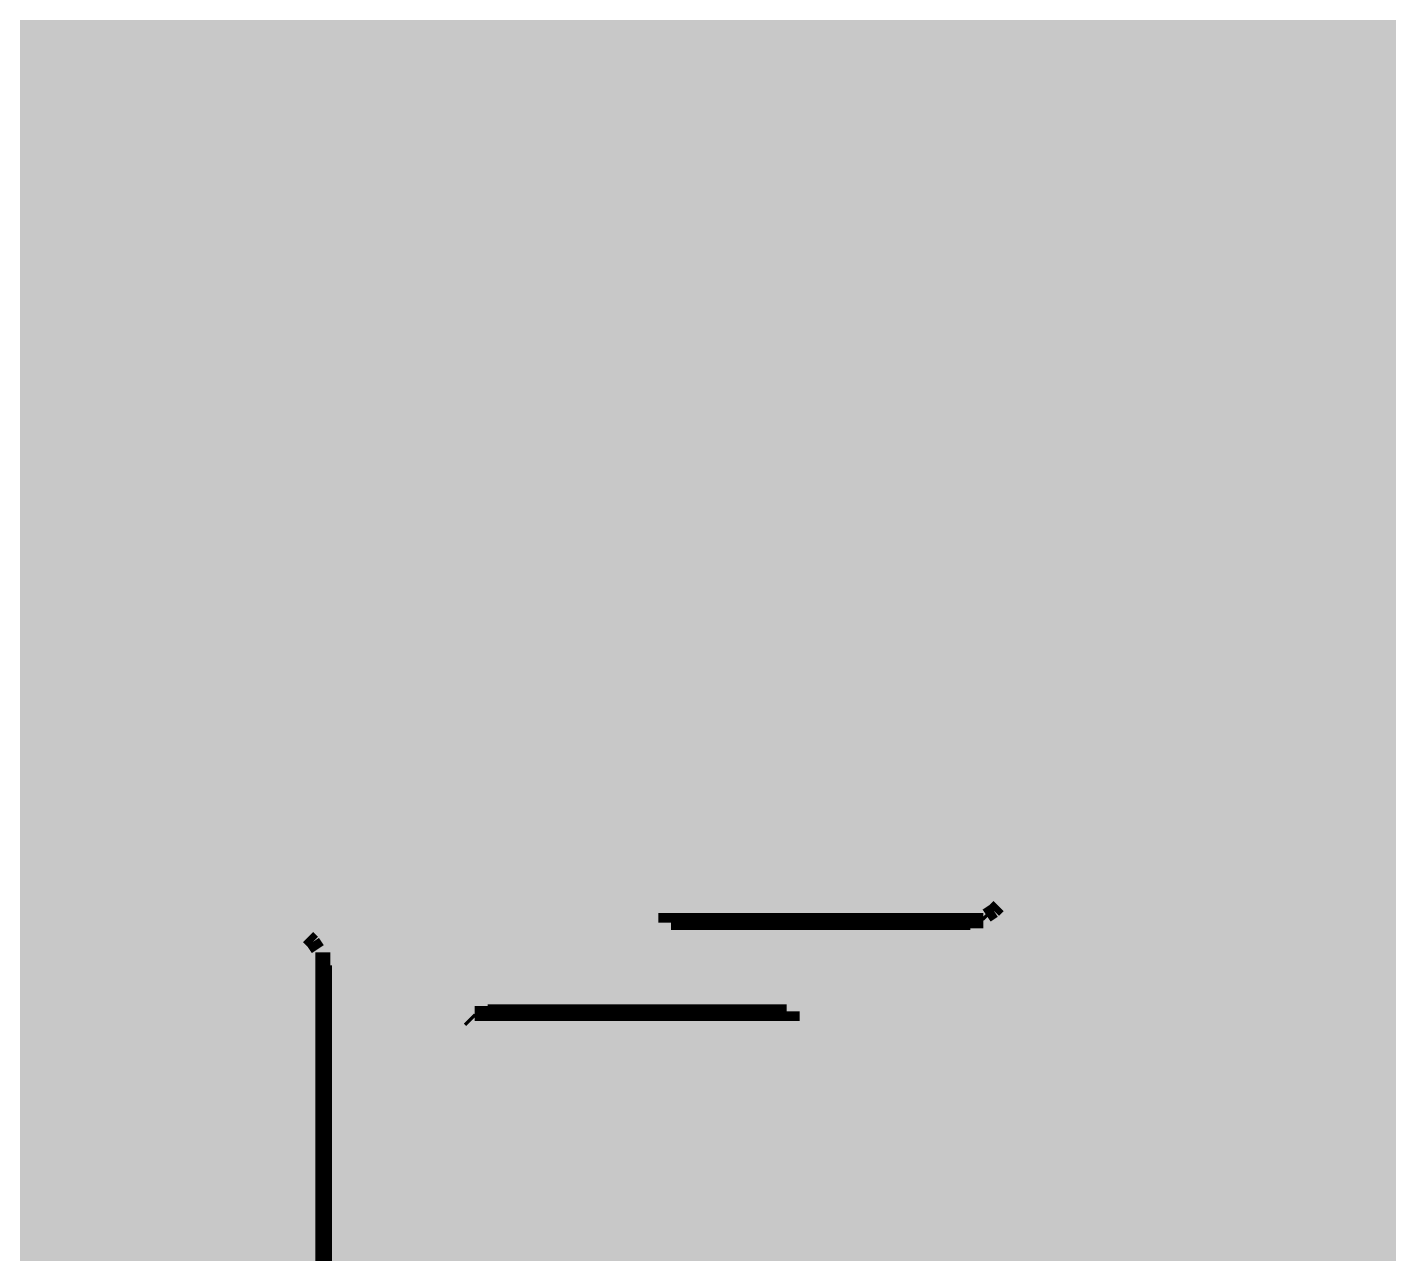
# Model space of a CAD drawing. Extents: x -5 to 208, y -5 to 206.
# Drawn here: x 144.01 to 158.44, y 142.06 to 155.06 of the extents above; entities that cross this region are included whole.
import ezdxf

# ---------------------------------------------------------------- set-up
doc = ezdxf.new("R2010")
doc.units = 0
doc.header["$MEASUREMENT"] = 0
doc.layers.get('0').update_dxf_attribs({"linetype": 'CONTINUOUS'})
for name, color, linetype in [('22-301-0_BOT', 7, 'CONTINUOUS'), ('22-301-0_DRD', 7, 'CONTINUOUS'), ('22-301-0_IN1', 1, 'CONTINUOUS'), ('22-301-0_IN2', 4, 'CONTINUOUS'), ('22-301-0_SMT', 5, 'CONTINUOUS'), ('22-301-0_SST', 10, 'CONTINUOUS'), ('22-301-0_TOP', 14, 'CONTINUOUS'), ('THRUHOLE_TAP', 11, 'CONTINUOUS')]:
    doc.layers.add(name, color=color, linetype=linetype)

# ---------------------------------------------------------------- blocks, each defined once
blk = doc.blocks.new('ROUND_66')
at = {"const_width": 0.35052}
blk.add_lwpolyline([(-0.17526, 0, 1), (0.17526, 0, 1)], format="xyb", close=True, dxfattribs=at)
blk = doc.blocks.new('ROUND_69')
at = {"const_width": 0.35052}
blk.add_lwpolyline([(-0.17526, 0, 1), (0.17526, 0, 1)], format="xyb", close=True, dxfattribs=at)
blk = doc.blocks.new('RECTANGLE_4')
blk.add_solid([(0.63627, 0.51308), (0.63627, -0.51308), (-0.63627, 0.51308), (-0.63627, -0.51308)])
blk = doc.blocks.new('RECTANGLE_6')
blk.add_solid([(0.4826, 0.4064), (0.4826, -0.4064), (-0.4826, 0.4064), (-0.4826, -0.4064)])
blk = doc.blocks.new('RECTANGLE_10')
blk.add_solid([(0.9017, 0.508), (0.9017, -0.508), (-0.9017, 0.508), (-0.9017, -0.508)])
blk = doc.blocks.new('RECTANGLE_15')
blk.add_solid([(1.0795, 1.3716), (1.0795, -1.3716), (-1.0795, 1.3716), (-1.0795, -1.3716)])
blk = doc.blocks.new('RECTANGLE_19')
blk.add_solid([(1.3716, 1.0795), (1.3716, -1.0795), (-1.3716, 1.0795), (-1.3716, -1.0795)])
blk = doc.blocks.new('RECTANGLE_25')
blk.add_solid([(1.5494, 1.14935), (1.5494, -1.14935), (-1.5494, 1.14935), (-1.5494, -1.14935)])
blk = doc.blocks.new('SQUARE_34')
blk.add_solid([(0.25019, 0.25019), (0.25019, -0.25019), (-0.25019, 0.25019), (-0.25019, -0.25019)])
blk = doc.blocks.new('ROUND_74')
at = {"const_width": 0.10033}
blk.add_lwpolyline([(-0.050164, 0, 1), (0.050164, 0, 1)], format="xyb", close=True, dxfattribs=at)

msp = doc.modelspace()

# ---------------------------------------------------------------- linework, layer by layer
at = {"layer": '22-301-0_DRD', "const_width": 0.254}
for points in [[(152.146, 153.924), (151.765, 153.543)], [(152.654, 153.924), (152.146, 153.924)], [(153.035, 153.543), (152.654, 153.924)], [(151.765, 153.543), (151.765, 153.035)], [(153.035, 153.035), (153.035, 153.543)], [(151.765, 153.035), (152.146, 152.654)], [(152.654, 152.654), (153.035, 153.035)], [(152.146, 152.654), (152.654, 152.654)], [(147.955, 149.5552), (147.574, 149.1742)], [(148.463, 149.5552), (147.955, 149.5552)], [(148.844, 149.1742), (148.463, 149.5552)], [(147.574, 149.1742), (147.574, 148.6662)], [(148.844, 148.6662), (148.844, 149.1742)], [(147.574, 148.6662), (147.955, 148.2852)], [(148.463, 148.2852), (148.844, 148.6662)], [(154.178, 148.6662), (153.797, 148.2852)], [(154.178, 148.6662), (153.797, 148.2852)], [(154.178, 148.6662), (153.797, 148.2852)], [(154.178, 148.6662), (153.797, 148.2852)], [(154.686, 148.6662), (154.178, 148.6662)], [(154.686, 148.6662), (154.178, 148.6662)], [(154.686, 148.6662), (154.178, 148.6662)], [(154.686, 148.6662), (154.178, 148.6662)], [(155.067, 148.2852), (154.686, 148.6662)], [(155.067, 148.2852), (154.686, 148.6662)], [(155.067, 148.2852), (154.686, 148.6662)], [(155.067, 148.2852), (154.686, 148.6662)], [(147.955, 148.2852), (148.463, 148.2852)], [(153.797, 148.2852), (153.797, 147.7772)], [(153.797, 148.2852), (153.797, 147.7772)], [(153.797, 148.2852), (153.797, 147.7772)], [(153.797, 148.2852), (153.797, 147.7772)], [(155.067, 147.7772), (155.067, 148.2852)], [(155.067, 147.7772), (155.067, 148.2852)], [(155.067, 147.7772), (155.067, 148.2852)], [(155.067, 147.7772), (155.067, 148.2852)], [(153.797, 147.7772), (154.178, 147.3962)], [(153.797, 147.7772), (154.178, 147.3962)], [(153.797, 147.7772), (154.178, 147.3962)], [(153.797, 147.7772), (154.178, 147.3962)], [(154.686, 147.3962), (155.067, 147.7772)], [(154.686, 147.3962), (155.067, 147.7772)], [(154.686, 147.3962), (155.067, 147.7772)], [(154.686, 147.3962), (155.067, 147.7772)], [(154.178, 147.3962), (154.686, 147.3962)], [(154.178, 147.3962), (154.686, 147.3962)], [(154.178, 147.3962), (154.686, 147.3962)], [(154.178, 147.3962), (154.686, 147.3962)], [(154.686, 145.669), (154.305, 145.288)], [(155.194, 145.669), (154.686, 145.669)], [(155.575, 145.288), (155.194, 145.669)], [(154.305, 145.288), (154.305, 144.78)], [(155.575, 144.78), (155.575, 145.288)], [(154.305, 144.78), (154.686, 144.399)], [(155.194, 144.399), (155.575, 144.78)], [(154.686, 144.399), (155.194, 144.399)]]:
    msp.add_lwpolyline(points, dxfattribs=at)
at = {"layer": '22-301-0_IN1', "const_width": 0.254}
for points in [[(144.0942, 166.37), (144.0942, 121.412)], [(144.3228, 166.37), (144.3228, 121.412)], [(144.5514, 166.37), (144.5514, 121.412)], [(144.78, 166.37), (144.78, 121.412)], [(145.0086, 166.37), (145.0086, 121.412)], [(145.2372, 166.37), (145.2372, 121.412)], [(145.4658, 166.37), (145.4658, 121.412)], [(145.6944, 166.37), (145.6944, 121.412)], [(145.923, 166.37), (145.923, 121.412)], [(146.1516, 166.37), (146.1516, 121.412)], [(146.3802, 166.37), (146.3802, 121.412)], [(146.6088, 166.37), (146.6088, 121.412)], [(146.8374, 166.37), (146.8374, 121.412)], [(147.066, 166.37), (147.066, 121.412)], [(147.2946, 166.37), (147.2946, 121.412)], [(147.5232, 166.37), (147.5232, 121.412)], [(147.7518, 166.37), (147.7518, 121.412)], [(147.9804, 166.37), (147.9804, 121.412)], [(148.209, 166.37), (148.209, 121.412)], [(148.4376, 166.37), (148.4376, 121.412)], [(148.6662, 166.37), (148.6662, 121.412)], [(148.8948, 166.37), (148.8948, 121.412)], [(149.1234, 166.37), (149.1234, 121.412)], [(149.352, 166.37), (149.352, 121.412)], [(149.5806, 166.37), (149.5806, 121.412)], [(149.8092, 166.37), (149.8092, 121.412)], [(150.0378, 166.37), (150.0378, 136.77392)], [(150.2664, 166.37), (150.2664, 136.91108)], [(150.495, 166.37), (150.495, 136.95172)], [(151.8666, 166.37), (151.8666, 121.412)], [(152.0952, 166.37), (152.0952, 121.412)], [(152.3238, 166.37), (152.3238, 121.412)], [(152.5524, 166.37), (152.5524, 121.412)], [(152.781, 166.37), (152.781, 121.412)], [(153.0096, 166.37), (153.0096, 121.412)], [(153.2382, 166.37), (153.2382, 121.412)], [(153.4668, 166.37), (153.4668, 121.412)], [(153.6954, 166.37), (153.6954, 121.412)], [(153.924, 166.37), (153.924, 121.412)], [(154.1526, 166.37), (154.1526, 121.412)], [(154.3812, 166.37), (154.3812, 121.412)], [(154.6098, 166.37), (154.6098, 121.412)], [(154.8384, 166.37), (154.8384, 121.412)], [(155.067, 166.37), (155.067, 121.412)], [(155.2956, 166.37), (155.2956, 121.412)], [(155.5242, 166.37), (155.5242, 121.412)], [(155.7528, 166.37), (155.7528, 121.412)], [(155.9814, 166.37), (155.9814, 121.412)], [(156.21, 166.37), (156.21, 121.412)], [(156.4386, 166.37), (156.4386, 121.412)], [(156.6672, 166.37), (156.6672, 121.412)], [(156.8958, 166.37), (156.8958, 121.412)], [(157.1244, 166.37), (157.1244, 121.412)], [(157.353, 166.37), (157.353, 121.412)], [(157.5816, 166.37), (157.5816, 121.412)], [(157.8102, 166.37), (157.8102, 121.412)], [(158.0388, 166.37), (158.0388, 121.412)], [(158.2674, 166.37), (158.2674, 121.412)], [(158.496, 166.37), (158.496, 121.412)], [(150.7236, 166.32936), (150.7236, 136.91108)], [(150.9522, 166.14394), (150.9522, 136.77392)], [(151.1808, 166.07536), (151.1808, 121.412)], [(151.4094, 166.08806), (151.4094, 121.412)], [(151.638, 166.18712), (151.638, 121.412)], [(204.47, 155.0162), (116.91366, 155.0162)], [(204.47, 154.7876), (116.90604, 154.7876)], [(204.47, 154.559), (116.86032, 154.559)], [(204.47, 154.3304), (116.76888, 154.3304)], [(204.47, 154.1018), (116.6241, 154.1018)], [(204.47, 153.8732), (116.39042, 153.8732)], [(204.47, 153.6446), (115.93576, 153.6446)], [(204.47, 153.416), (106.7943, 153.416)], [(204.47, 153.1874), (80.645, 153.1874)], [(204.47, 152.9588), (80.645, 152.9588)], [(204.47, 152.7302), (80.645, 152.7302)], [(204.47, 152.5016), (111.09452, 152.5016)], [(204.47, 152.273), (111.24692, 152.273)], [(204.47, 152.0444), (111.29518, 152.0444)], [(204.47, 151.8158), (111.2647, 151.8158)], [(204.47, 151.5872), (111.14278, 151.5872)], [(204.47, 151.3586), (110.77702, 151.3586)], [(204.47, 151.13), (96.95688, 151.13)], [(204.47, 150.9014), (97.05594, 150.9014)], [(204.47, 150.6728), (97.06864, 150.6728)], [(204.47, 150.4442), (97.00006, 150.4442)], [(204.47, 150.2156), (118.71452, 150.2156)], [(204.47, 149.987), (118.86692, 149.987)], [(204.47, 149.7584), (118.91518, 149.7584)], [(204.47, 149.5298), (118.8847, 149.5298)], [(204.47, 149.3012), (118.76278, 149.3012)], [(204.47, 149.0726), (118.39702, 149.0726)], [(204.47, 148.844), (117.63502, 148.844)], [(204.47, 148.6154), (117.54612, 148.6154)], [(204.47, 148.3868), (117.31498, 148.3868)], [(204.47, 148.1582), (111.29518, 148.1582)], [(204.47, 147.9296), (120.74652, 147.9296)], [(204.47, 147.701), (120.89892, 147.701)], [(204.47, 147.4724), (120.94718, 147.4724)], [(204.47, 147.2438), (120.9167, 147.2438)], [(204.47, 147.0152), (120.79478, 147.0152)], [(204.47, 146.7866), (120.42902, 146.7866)], [(204.47, 146.558), (113.82502, 146.558)], [(204.47, 146.3294), (119.92102, 146.3294)], [(204.47, 146.1008), (120.28678, 146.1008)], [(204.47, 145.8722), (120.4087, 145.8722)], [(204.47, 145.6436), (120.43918, 145.6436)], [(204.47, 145.415), (120.39092, 145.415)], [(204.47, 145.1864), (120.23852, 145.1864)], [(204.47, 144.9578), (119.67718, 144.9578)], [(204.47, 144.7292), (119.65432, 144.7292)], [(204.47, 144.5006), (119.54256, 144.5006)], [(204.47, 144.272), (119.2403, 144.272)], [(204.47, 144.0434), (80.645, 144.0434)], [(204.47, 143.8148), (80.645, 143.8148)], [(204.47, 143.5862), (80.645, 143.5862)], [(204.47, 143.3576), (80.645, 143.3576)], [(204.47, 143.129), (80.645, 143.129)], [(204.47, 142.9004), (80.645, 142.9004)], [(204.47, 142.6718), (80.645, 142.6718)], [(204.47, 142.4432), (80.645, 142.4432)], [(204.47, 142.2146), (80.645, 142.2146)], [(204.47, 141.986), (80.645, 141.986)]]:
    msp.add_lwpolyline(points, dxfattribs=at)
at = {"layer": '22-301-0_IN2', "const_width": 0.254}
for points in [[(144.0942, 164.2618), (144.0942, 121.539)], [(144.3228, 164.2618), (144.3228, 121.539)], [(144.5514, 164.2618), (144.5514, 121.539)], [(144.78, 164.2618), (144.78, 121.539)], [(145.0086, 164.2618), (145.0086, 121.539)], [(145.2372, 164.2618), (145.2372, 121.539)], [(145.4658, 164.2618), (145.4658, 121.539)], [(145.6944, 164.2618), (145.6944, 121.539)], [(145.923, 164.2618), (145.923, 121.539)], [(146.1516, 164.2618), (146.1516, 121.539)], [(146.3802, 164.2618), (146.3802, 121.539)], [(146.6088, 164.2618), (146.6088, 121.539)], [(146.8374, 164.2618), (146.8374, 121.539)], [(147.066, 164.2618), (147.066, 121.539)], [(147.2946, 164.2618), (147.2946, 121.539)], [(147.5232, 164.2618), (147.5232, 121.539)], [(147.7518, 164.2618), (147.7518, 121.539)], [(147.9804, 164.2618), (147.9804, 121.539)], [(148.209, 164.2618), (148.209, 121.539)], [(148.4376, 164.2618), (148.4376, 121.539)], [(148.6662, 164.2618), (148.6662, 121.539)], [(148.8948, 164.2618), (148.8948, 121.539)], [(149.1234, 164.2618), (149.1234, 121.539)], [(149.352, 164.2618), (149.352, 121.539)], [(149.5806, 164.2618), (149.5806, 121.539)], [(149.8092, 164.2618), (149.8092, 121.539)], [(150.0378, 164.2618), (150.0378, 136.77392)], [(150.2664, 164.2618), (150.2664, 136.91108)], [(150.495, 164.2618), (150.495, 136.95172)], [(150.7236, 164.2618), (150.7236, 136.91108)], [(150.9522, 164.2618), (150.9522, 136.77392)], [(151.1808, 164.2618), (151.1808, 121.539)], [(151.4094, 164.2618), (151.4094, 121.539)], [(151.638, 164.2618), (151.638, 121.539)], [(151.8666, 164.2618), (151.8666, 121.539)], [(152.0952, 164.2618), (152.0952, 121.539)], [(152.3238, 164.2618), (152.3238, 121.539)], [(152.5524, 164.2618), (152.5524, 121.539)], [(152.781, 164.2618), (152.781, 121.539)], [(153.0096, 164.2618), (153.0096, 121.539)], [(153.2382, 164.2618), (153.2382, 121.539)], [(153.4668, 164.2618), (153.4668, 121.539)], [(153.6954, 164.2618), (153.6954, 121.539)], [(153.924, 164.2618), (153.924, 121.539)], [(154.1526, 164.2618), (154.1526, 121.539)], [(154.3812, 164.2618), (154.3812, 121.539)], [(154.6098, 164.2618), (154.6098, 121.539)], [(154.8384, 164.2618), (154.8384, 121.539)], [(155.067, 164.2618), (155.067, 121.539)], [(155.2956, 164.2618), (155.2956, 121.539)], [(155.5242, 164.2618), (155.5242, 121.539)], [(155.7528, 164.2618), (155.7528, 121.539)], [(155.9814, 164.2618), (155.9814, 121.539)], [(156.21, 164.2618), (156.21, 121.539)], [(156.4386, 164.2618), (156.4386, 121.539)], [(156.6672, 164.2618), (156.6672, 121.539)], [(156.8958, 164.2618), (156.8958, 121.539)], [(157.1244, 164.2618), (157.1244, 121.539)], [(157.353, 164.2618), (157.353, 121.539)], [(157.5816, 164.2618), (157.5816, 121.539)], [(157.8102, 164.2618), (157.8102, 121.539)], [(158.0388, 164.2618), (158.0388, 121.539)], [(158.2674, 164.2618), (158.2674, 121.539)], [(158.496, 164.2618), (158.496, 121.539)], [(204.47, 155.067), (116.90858, 155.067)], [(204.47, 154.8384), (116.91112, 154.8384)], [(204.47, 154.6098), (116.87556, 154.6098)], [(204.47, 154.3812), (116.79428, 154.3812)], [(204.47, 154.1526), (116.6622, 154.1526)], [(204.47, 153.924), (116.45392, 153.924)], [(204.47, 153.6954), (116.08308, 153.6954)], [(204.47, 153.4668), (111.69396, 153.4668)], [(204.47, 153.2382), (111.46536, 153.2382)], [(204.47, 153.0096), (111.23676, 153.0096)], [(204.47, 152.781), (111.00816, 152.781)], [(204.47, 152.5524), (111.03864, 152.5524)], [(204.47, 152.3238), (111.22406, 152.3238)], [(204.47, 152.0952), (111.29264, 152.0952)], [(204.47, 151.8666), (111.27994, 151.8666)], [(204.47, 151.638), (111.18088, 151.638)], [(204.47, 151.4094), (110.91672, 151.4094)], [(204.47, 151.1808), (98.73996, 151.1808)], [(204.47, 150.9522), (98.51136, 150.9522)], [(204.47, 150.7236), (98.28276, 150.7236)], [(204.47, 150.495), (118.12016, 150.495)], [(204.47, 150.2664), (118.65864, 150.2664)], [(204.47, 150.0378), (118.84406, 150.0378)], [(204.47, 149.8092), (118.91264, 149.8092)], [(204.47, 149.5806), (118.89994, 149.5806)], [(204.47, 149.352), (118.80088, 149.352)], [(204.47, 149.1234), (118.53672, 149.1234)], [(204.47, 148.8948), (117.64264, 148.8948)], [(204.47, 148.6662), (117.57406, 148.6662)], [(204.47, 148.4376), (117.38864, 148.4376)], [(204.47, 148.209), (111.29772, 148.209)], [(204.47, 147.9804), (120.69064, 147.9804)], [(204.47, 147.7518), (120.87606, 147.7518)], [(204.47, 147.5232), (120.94464, 147.5232)], [(204.47, 147.2946), (120.93194, 147.2946)], [(204.47, 147.066), (120.83288, 147.066)], [(204.47, 146.8374), (120.56872, 146.8374)], [(204.47, 146.6088), (120.07596, 146.6088)], [(204.47, 146.3802), (119.84736, 146.3802)], [(204.47, 146.1516), (120.23852, 146.1516)], [(204.47, 145.923), (120.39092, 145.923)], [(204.47, 145.6944), (120.43918, 145.6944)], [(204.47, 145.4658), (120.4087, 145.4658)], [(204.47, 145.2372), (120.28678, 145.2372)], [(204.47, 145.0086), (119.92102, 145.0086)], [(204.47, 144.78), (119.66702, 144.78)], [(204.47, 144.5514), (119.57812, 144.5514)], [(204.47, 144.3228), (119.34698, 144.3228)], [(204.47, 144.0942), (80.645, 144.0942)], [(204.47, 143.8656), (80.645, 143.8656)], [(204.47, 143.637), (80.645, 143.637)], [(204.47, 143.4084), (80.645, 143.4084)], [(204.47, 143.1798), (80.645, 143.1798)], [(204.47, 142.9512), (80.645, 142.9512)], [(204.47, 142.7226), (80.645, 142.7226)], [(204.47, 142.494), (80.645, 142.494)], [(204.47, 142.2654), (80.645, 142.2654)], [(204.47, 142.0368), (80.645, 142.0368)]]:
    msp.add_lwpolyline(points, dxfattribs=at)
at = {"layer": '22-301-0_SMT', "const_width": 0.254}
for points in [[(145.8595, 151.34082), (145.8595, 149.03958), (144.16024, 149.03958)], [(145.161, 151.34082), (145.161, 150.04034)], [(145.8595, 151.34082), (145.161, 151.34082)], [(145.17624, 151.34082), (145.17624, 149.03958)], [(145.40484, 151.34082), (145.40484, 149.03958)], [(145.63344, 151.34082), (145.63344, 149.03958)], [(145.8595, 151.19858), (145.161, 151.19858)], [(145.8595, 150.96998), (145.161, 150.96998)], [(145.8595, 150.74138), (145.161, 150.74138)], [(145.8595, 150.51278), (145.161, 150.51278)], [(145.8595, 150.28418), (145.161, 150.28418)], [(145.8595, 150.05558), (145.161, 150.05558)], [(144.16024, 150.04034), (144.16024, 149.03958)], [(145.161, 150.04034), (144.16024, 150.04034)], [(144.26184, 150.04034), (144.26184, 149.03958)], [(144.49044, 150.04034), (144.49044, 149.03958)], [(144.71904, 150.04034), (144.71904, 149.03958)], [(144.94764, 150.04034), (144.94764, 149.03958)], [(145.8595, 149.82698), (144.16024, 149.82698)], [(145.8595, 149.59838), (144.16024, 149.59838)], [(145.8595, 149.36978), (144.16024, 149.36978)], [(145.8595, 149.14118), (144.16024, 149.14118)], [(144.16024, 148.14042), (144.16024, 147.13966)], [(145.8595, 148.14042), (144.16024, 148.14042)], [(144.26184, 148.14042), (144.26184, 147.13966)], [(144.49044, 148.14042), (144.49044, 147.13966)], [(144.71904, 148.14042), (144.71904, 147.13966)], [(144.94764, 148.14042), (144.94764, 147.13966)], [(145.8595, 148.14042), (145.8595, 145.83918), (145.161, 145.83918)], [(145.17624, 148.14042), (145.17624, 145.83918)], [(145.40484, 148.14042), (145.40484, 145.83918)], [(145.63344, 148.14042), (145.63344, 145.83918)], [(145.8595, 147.99818), (144.16024, 147.99818)], [(145.8595, 147.76958), (144.16024, 147.76958)], [(145.8595, 147.54098), (144.16024, 147.54098)], [(145.8595, 147.31238), (144.16024, 147.31238)], [(145.161, 147.13966), (144.16024, 147.13966)], [(145.161, 147.13966), (145.161, 145.83918)], [(145.8595, 147.08378), (145.161, 147.08378)], [(145.8595, 146.85518), (145.161, 146.85518)], [(145.8595, 146.62658), (145.161, 146.62658)], [(145.8595, 146.39798), (145.161, 146.39798)], [(145.8595, 146.16938), (145.161, 146.16938)], [(145.8595, 145.94078), (145.161, 145.94078)]]:
    msp.add_lwpolyline(points, dxfattribs=at)
at = {"layer": '22-301-0_SST'}
for points, const_width in [([(145.30832, 160.84042), (146.20748, 160.84042), (146.20748, 152.74798), (145.30832, 152.74798)], 0.20066), ([(151.257, 153.543), (148.463, 153.543), (148.463, 158.877), (151.257, 158.877), (151.257, 153.543)], 0.1524), ([(157.607, 153.543), (154.813, 153.543), (154.813, 158.877), (157.607, 158.877), (157.607, 153.543)], 0.1524), ([(160.782, 153.543), (157.988, 153.543), (157.988, 158.877), (160.782, 158.877), (160.782, 153.543)], 0.1524), ([(146.74596, 154.5844), (146.74596, 154.99842), (147.76196, 154.99842)], 0.1524), ([(151.64054, 154.92222), (151.47036, 154.8638), (151.47036, 154.5082), (151.64054, 154.44978), (151.97836, 154.44978), (152.14854, 154.56662), (152.14854, 154.92222), (152.48636, 154.92222), (152.48636, 154.44978)], 0.1524), ([(146.74596, 153.86558), (146.74596, 154.1018)], 0.1524), ([(146.74596, 153.98242), (147.76196, 153.98242), (147.59178, 154.1018)], 0.1524), ([(151.47036, 153.96718), (152.48636, 153.61158), (152.48636, 154.08402)], 0.1524), ([(147.25396, 153.4414), (147.25396, 153.0858), (147.08378, 153.02738), (146.91614, 153.02738), (146.74596, 153.0858), (146.74596, 153.4414), (146.91614, 153.49982), (147.08378, 153.49982), (147.76196, 153.2636)], 0.1524), ([(150.23338, 152.17394), (150.23338, 153.18994), (150.114, 153.01976)], 0.1524), ([(148.7932, 152.17394), (148.37918, 152.17394), (148.37918, 153.18994)], 0.1524), ([(149.6314, 152.17394), (149.15896, 152.17394), (149.6314, 152.85212), (149.6314, 153.01976), (149.57298, 153.18994), (149.21738, 153.18994), (149.15896, 153.01976)], 0.1524), ([(154.39644, 147.03044), (154.39898, 151.384), (154.39898, 153.0223), (150.40102, 153.0223), (150.3934, 145.8976), (150.8506, 145.4404), (154.051, 145.4404), (154.4066, 145.8722), (154.39644, 147.03044)], 0.1524), ([(147.955, 149.352), (146.685, 149.352), (146.431, 149.606), (146.431, 152.908), (148.209, 152.908), (148.209, 149.606), (147.955, 149.352)], 0.1524), ([(156.21, 149.352), (154.94, 149.352), (154.686, 149.606), (154.686, 152.908), (156.464, 152.908), (156.464, 149.606), (156.21, 149.352)], 0.1524), ([(157.03296, 152.53462), (157.03296, 152.17902), (157.37078, 152.06218), (157.71114, 152.06218), (158.04896, 152.17902), (158.04896, 152.53462)], 0.1524), ([(157.03296, 152.4762), (158.04896, 152.4762)], 0.1524), ([(150.35276, 152.17394), (150.114, 152.17394)], 0.1524), ([(148.3995, 151.9555), (148.3995, 149.0345), (150.0378, 149.0345), (150.0378, 151.9555), (148.3995, 151.9555)], 0.1524), ([(157.03296, 151.2824), (157.03296, 151.69642), (158.04896, 151.69642)], 0.1524), ([(146.00936, 151.08936), (141.01064, 151.08936), (141.01064, 146.09064), (146.00936, 146.09064), (146.00936, 151.08936)], 0.1524), ([(148.209, 150.876), (146.431, 150.876)], 0.1524), ([(156.464, 150.876), (154.686, 150.876)], 0.1524), ([(157.03296, 150.56358), (157.03296, 150.7998)], 0.1524), ([(157.03296, 150.68042), (158.04896, 150.68042), (157.87878, 150.7998)], 0.1524), ([(157.20314, 150.19782), (157.03296, 150.1394), (157.03296, 149.7838), (157.20314, 149.72538), (157.54096, 149.72538), (157.71114, 149.84222), (157.71114, 150.19782), (158.04896, 150.19782), (158.04896, 149.72538)], 0.1524), ([(145.50898, 150.0886), (145.0086, 150.0886), (145.0086, 147.08886)], 0.1524), ([(145.50898, 150.07082), (145.0086, 150.07082)], 0.1524), ([(145.1102, 150.0886), (145.1102, 147.08886)], 0.1524), ([(145.24736, 150.0886), (145.24736, 147.08886)], 0.1524), ([(145.38452, 150.0886), (145.38452, 147.08886)], 0.1524), ([(145.50898, 150.0886), (145.50898, 147.08886)], 0.1524), ([(145.50898, 149.93366), (145.0086, 149.93366)], 0.1524), ([(145.50898, 149.7965), (145.0086, 149.7965)], 0.1524), ([(145.50898, 149.65934), (145.0086, 149.65934)], 0.1524), ([(145.50898, 149.52218), (145.0086, 149.52218)], 0.1524), ([(145.50898, 149.38502), (145.0086, 149.38502)], 0.1524), ([(145.50898, 149.24786), (145.0086, 149.24786)], 0.1524), ([(145.50898, 149.1107), (145.0086, 149.1107)], 0.1524), ([(145.50898, 148.97354), (145.0086, 148.97354)], 0.1524), ([(145.50898, 148.83638), (145.0086, 148.83638)], 0.1524), ([(145.50898, 148.69922), (145.0086, 148.69922)], 0.1524), ([(148.1455, 145.8595), (148.1455, 148.7805), (146.5072, 148.7805), (146.5072, 145.8595), (148.1455, 145.8595)], 0.1524), ([(150.0505, 145.8595), (150.0505, 148.7805), (148.4122, 148.7805), (148.4122, 145.8595), (150.0505, 145.8595)], 0.1524), ([(156.4005, 145.8595), (156.4005, 148.7805), (154.7622, 148.7805), (154.7622, 145.8595), (156.4005, 145.8595)], 0.1524), ([(156.6545, 148.7805), (156.6545, 145.8595), (158.2928, 145.8595), (158.2928, 148.7805), (156.6545, 148.7805)], 0.1524), ([(145.50898, 148.56206), (145.0086, 148.56206)], 0.1524), ([(145.50898, 148.4249), (145.0086, 148.4249)], 0.1524), ([(154.3558, 148.4122), (150.4188, 148.4122)], 0.1524), ([(145.50898, 148.28774), (145.0086, 148.28774)], 0.1524), ([(145.50898, 148.15058), (145.0086, 148.15058)], 0.1524), ([(145.50898, 148.01342), (145.0086, 148.01342)], 0.1524), ([(145.50898, 147.87626), (145.0086, 147.87626)], 0.1524), ([(145.50898, 147.7391), (145.0086, 147.7391)], 0.1524), ([(145.50898, 147.60194), (145.0086, 147.60194)], 0.1524), ([(145.50898, 147.46478), (145.0086, 147.46478)], 0.1524), ([(145.50898, 147.32762), (145.0086, 147.32762)], 0.1524), ([(145.50898, 147.19046), (145.0086, 147.19046)], 0.1524), ([(145.50898, 147.08886), (145.0086, 147.08886)], 0.1524), ([(154.20086, 146.26336), (153.9494, 146.26336)], 0.1524), ([(154.0256, 146.31924), (154.0256, 146.03222)], 0.1524), ([(154.16276, 146.30146), (154.16276, 146.05)], 0.1524), ([(154.21864, 146.1262), (153.93162, 146.1262)], 0.1524), ([(147.574, 145.2372), (147.4343, 145.288), (147.4343, 145.58518), (147.574, 145.63344), (148.14042, 145.63344), (148.28012, 145.58518), (148.28012, 145.288), (148.14042, 145.2372)], 0.1524), ([(149.04974, 145.034), (149.00148, 144.89176), (148.7043, 144.89176), (148.6535, 145.034), (148.6535, 145.59788), (148.7043, 145.74012), (149.00148, 145.74012), (149.04974, 145.59788)], 0.1524), ([(149.50186, 144.89176), (149.79904, 145.74012), (149.4028, 145.74012)], 0.1524), ([(150.50008, 145.31594), (150.2029, 145.31594), (150.1521, 145.45564), (150.1521, 145.59788), (150.2029, 145.74012), (150.50008, 145.74012), (150.54834, 145.59788), (150.54834, 145.45564), (150.35022, 144.89176)], 0.1524), ([(154.178, 145.669), (150.6728, 145.669), (150.8506, 145.4912)], 0.1524), ([(150.7744, 145.669), (150.7744, 145.5674)], 0.1524), ([(150.91156, 145.669), (150.91156, 145.4912)], 0.1524), ([(151.04872, 145.669), (151.04872, 145.4912)], 0.1524), ([(151.18588, 145.669), (151.18588, 145.4912)], 0.1524), ([(151.32304, 145.669), (151.32304, 145.4912)], 0.1524), ([(151.4602, 145.669), (151.4602, 145.4912)], 0.1524), ([(151.59736, 145.669), (151.59736, 145.4912)], 0.1524), ([(151.73452, 145.669), (151.73452, 145.4912)], 0.1524), ([(151.87168, 145.669), (151.87168, 145.4912)], 0.1524), ([(152.00884, 145.669), (152.00884, 145.4912)], 0.1524), ([(152.146, 145.669), (152.146, 145.4912)], 0.1524), ([(152.28316, 145.669), (152.28316, 145.4912)], 0.1524), ([(152.42032, 145.669), (152.42032, 145.4912)], 0.1524), ([(152.55748, 145.669), (152.55748, 145.4912)], 0.1524), ([(152.69464, 145.669), (152.69464, 145.4912)], 0.1524), ([(152.8318, 145.669), (152.8318, 145.4912)], 0.1524), ([(152.96896, 145.669), (152.96896, 145.4912)], 0.1524), ([(153.10612, 145.669), (153.10612, 145.4912)], 0.1524), ([(153.24328, 145.669), (153.24328, 145.4912)], 0.1524), ([(153.38044, 145.669), (153.38044, 145.4912)], 0.1524), ([(153.5176, 145.669), (153.5176, 145.4912)], 0.1524), ([(153.65476, 145.669), (153.65476, 145.4912)], 0.1524), ([(153.79192, 145.669), (153.79192, 145.4912)], 0.1524), ([(153.92908, 145.669), (153.92908, 145.4912)], 0.1524), ([(154.178, 145.6436), (154.051, 145.4912)], 0.1524), ([(154.06624, 145.669), (154.06624, 145.50898)], 0.1524), ([(154.2542, 145.6944), (154.178, 145.6436)], 0.1524), ([(154.178, 145.669), (154.2034, 145.6436)], 0.1524), ([(154.305, 145.7452), (154.2034, 145.6436)], 0.1524), ([(154.305, 145.7452), (154.2542, 145.6944)], 0.1524), ([(154.89174, 145.034), (154.84348, 144.89176), (154.5463, 144.89176), (154.4955, 145.034), (154.4955, 145.59788), (154.5463, 145.74012), (154.84348, 145.74012), (154.89174, 145.59788)], 0.1524), ([(155.34386, 144.89176), (155.64104, 145.74012), (155.2448, 145.74012)], 0.1524), ([(156.34208, 145.31594), (156.39034, 145.45564), (156.39034, 145.59788), (156.34208, 145.74012), (156.0449, 145.74012), (155.9941, 145.59788), (155.9941, 145.45564), (156.0449, 145.31594), (156.34208, 145.31594), (156.39034, 145.1737), (156.39034, 145.034), (156.34208, 144.89176), (156.0449, 144.89176), (155.9941, 145.034), (155.9941, 145.1737), (156.0449, 145.31594)], 0.1524), ([(157.22346, 144.86382), (156.87802, 144.86382), (156.87802, 145.71218)], 0.1524), ([(157.97276, 144.86382), (157.57906, 144.86382), (157.97276, 145.4277), (157.97276, 145.56994), (157.9245, 145.71218), (157.62732, 145.71218), (157.57906, 145.56994)], 0.1524), ([(158.47568, 144.86382), (158.37662, 145.00606), (158.32836, 145.14576), (158.32836, 145.4277), (158.37662, 145.56994), (158.47568, 145.71218), (158.57474, 145.71218), (158.6738, 145.56994), (158.72206, 145.4277), (158.72206, 145.14576), (158.6738, 145.00606), (158.57474, 144.86382), (158.47568, 144.86382)], 0.1524), ([(145.70456, 145.50644), (141.351, 145.50898), (139.7127, 145.50898), (139.7127, 141.51102), (146.8374, 141.5034), (147.2946, 141.9606), (147.2946, 145.161), (146.8628, 145.5166), (145.70456, 145.50644)], 0.1524), ([(154.13482, 145.5928), (150.749, 145.5928)], 0.1524), ([(154.051, 145.4912), (150.8506, 145.4912)], 0.1524), ([(144.3228, 145.4658), (144.3228, 141.5288)], 0.1524), ([(146.9898, 145.415), (147.0406, 145.3642)], 0.1524), ([(146.9898, 145.415), (147.0914, 145.3134), (147.066, 145.288), (147.066, 141.7828)], 0.1524), ([(147.0406, 145.3642), (147.0914, 145.288)], 0.1524), ([(146.68246, 145.27276), (146.431, 145.27276)], 0.1524), ([(146.5072, 145.32864), (146.5072, 145.04162)], 0.1524), ([(146.64436, 145.31086), (146.64436, 145.0594)], 0.1524), ([(147.0914, 145.288), (147.2438, 145.161)], 0.1524), ([(147.0914, 145.288), (147.0914, 141.8082)], 0.1524), ([(146.70024, 145.1356), (146.41322, 145.1356)], 0.1524), ([(147.22602, 145.17624), (147.066, 145.17624)], 0.1524), ([(147.22856, 145.1737), (147.22856, 141.94536)], 0.1524), ([(147.2438, 145.161), (147.2438, 141.9606)], 0.1524), ([(147.2438, 145.03908), (147.066, 145.03908)], 0.1524), ([(147.71624, 144.4879), (147.71624, 144.88414), (148.28012, 144.68602), (148.28012, 144.58696), (147.4343, 144.58696)], 0.1524), ([(147.2438, 144.90192), (147.066, 144.90192)], 0.1524), ([(147.2438, 144.76476), (147.066, 144.76476)], 0.1524), ([(156.93644, 138.77544), (156.93898, 143.129), (156.93898, 144.7673), (152.94102, 144.7673), (152.9334, 137.6426), (153.3906, 137.1854), (156.591, 137.1854), (156.9466, 137.6172), (156.93644, 138.77544)], 0.1524), ([(147.2438, 144.6276), (147.066, 144.6276)], 0.1524), ([(148.49856, 143.16456), (148.49602, 138.811), (148.49602, 137.1727), (152.49398, 137.1727), (152.5016, 144.2974), (152.0444, 144.7546), (148.844, 144.7546), (148.4884, 144.3228), (148.49856, 143.16456)], 0.1524), ([(152.0444, 144.7038), (148.844, 144.7038), (148.717, 144.5514), (148.6408, 144.5006), (148.59, 144.4498)], 0.1524), ([(148.82876, 144.68602), (148.82876, 144.526)], 0.1524), ([(152.05964, 144.68856), (148.8313, 144.68856)], 0.1524), ([(148.96592, 144.7038), (148.96592, 144.526)], 0.1524), ([(149.10308, 144.7038), (149.10308, 144.526)], 0.1524), ([(149.24024, 144.7038), (149.24024, 144.526)], 0.1524), ([(149.3774, 144.7038), (149.3774, 144.526)], 0.1524), ([(149.51456, 144.7038), (149.51456, 144.526)], 0.1524), ([(149.65172, 144.7038), (149.65172, 144.526)], 0.1524), ([(149.78888, 144.7038), (149.78888, 144.526)], 0.1524), ([(149.92604, 144.7038), (149.92604, 144.526)], 0.1524), ([(150.0632, 144.7038), (150.0632, 144.526)], 0.1524), ([(150.20036, 144.7038), (150.20036, 144.526)], 0.1524), ([(150.33752, 144.7038), (150.33752, 144.526)], 0.1524), ([(150.47468, 144.7038), (150.47468, 144.526)], 0.1524), ([(150.61184, 144.7038), (150.61184, 144.526)], 0.1524), ([(150.749, 144.7038), (150.749, 144.526)], 0.1524), ([(150.88616, 144.7038), (150.88616, 144.526)], 0.1524), ([(151.02332, 144.7038), (151.02332, 144.526)], 0.1524), ([(151.16048, 144.7038), (151.16048, 144.526)], 0.1524), ([(151.29764, 144.7038), (151.29764, 144.526)], 0.1524), ([(151.4348, 144.7038), (151.4348, 144.526)], 0.1524), ([(151.57196, 144.7038), (151.57196, 144.526)], 0.1524), ([(151.70912, 144.7038), (151.70912, 144.526)], 0.1524), ([(151.84628, 144.7038), (151.84628, 144.526)], 0.1524), ([(151.98344, 144.7038), (151.98344, 144.526)], 0.1524), ([(152.0444, 144.7038), (152.2222, 144.526)], 0.1524), ([(152.1206, 144.6276), (152.1206, 144.526)], 0.1524), ([(147.2438, 144.49044), (147.066, 144.49044)], 0.1524), ([(148.6916, 144.5514), (148.59, 144.4498)], 0.1524), ([(148.6916, 144.5514), (148.717, 144.526)], 0.1524), ([(152.1968, 144.5514), (148.717, 144.5514)], 0.1524), ([(152.2222, 144.526), (148.717, 144.526)], 0.1524), ([(147.2438, 144.35328), (147.066, 144.35328)], 0.1524), ([(147.2438, 144.21612), (147.066, 144.21612)], 0.1524), ([(147.2438, 144.07896), (147.066, 144.07896)], 0.1524), ([(147.574, 144.13484), (147.4343, 144.08658), (147.4343, 143.7894), (147.574, 143.7386), (147.85848, 143.7386), (147.99818, 143.83766), (147.99818, 144.13484), (148.28012, 144.13484), (148.28012, 143.7386)], 0.1524), ([(148.94306, 144.10436), (148.6916, 144.10436)], 0.1524), ([(148.7678, 144.16024), (148.7678, 143.87322)], 0.1524), ([(148.90496, 144.14246), (148.90496, 143.891)], 0.1524), ([(147.2438, 143.9418), (147.066, 143.9418)], 0.1524), ([(148.96084, 143.9672), (148.67382, 143.9672)], 0.1524), ([(147.2438, 143.80464), (147.066, 143.80464)], 0.1524), ([(147.2438, 143.66748), (147.066, 143.66748)], 0.1524), ([(147.2438, 143.53032), (147.066, 143.53032)], 0.1524), ([(147.2438, 143.39316), (147.066, 143.39316)], 0.1524), ([(147.2438, 143.256), (147.066, 143.256)], 0.1524), ([(147.2438, 143.11884), (147.066, 143.11884)], 0.1524), ([(147.2438, 142.98168), (147.066, 142.98168)], 0.1524), ([(147.2438, 142.84452), (147.066, 142.84452)], 0.1524), ([(147.2438, 142.70736), (147.066, 142.70736)], 0.1524), ([(147.2438, 142.5702), (147.066, 142.5702)], 0.1524), ([(147.2438, 142.43304), (147.066, 142.43304)], 0.1524), ([(147.2438, 142.29588), (147.066, 142.29588)], 0.1524), ([(147.2438, 142.15872), (147.066, 142.15872)], 0.1524), ([(147.2438, 142.02156), (147.066, 142.02156)], 0.1524)]:
    msp.add_lwpolyline(points, dxfattribs=dict(at, const_width=const_width))
at = {"layer": '22-301-0_SST', "const_width": 0.1524}
for points in [[(154.0764, 146.3294, 0.4142136), (153.924, 146.177)], [(154.2288, 146.177, 0.4142136), (154.0764, 146.3294)], [(153.924, 146.177, 0.4142136), (154.0764, 146.0246)], [(154.0764, 146.0246, 0.4142136), (154.2288, 146.177)], [(146.558, 145.3388, 0.4142136), (146.4056, 145.1864)], [(146.7104, 145.1864, 0.4142136), (146.558, 145.3388)], [(146.4056, 145.1864, 0.4142136), (146.558, 145.034)], [(146.558, 145.034, 0.4142136), (146.7104, 145.1864)], [(148.8186, 144.1704, 0.4142136), (148.6662, 144.018)], [(148.971, 144.018, 0.4142136), (148.8186, 144.1704)], [(148.6662, 144.018, 0.4142136), (148.8186, 143.8656)], [(148.8186, 143.8656, 0.4142136), (148.971, 144.018)]]:
    msp.add_lwpolyline(points, format="xyb", dxfattribs=at)
at = {"layer": '22-301-0_TOP'}
for points, const_width in [([(147.32, 156.7688), (147.32, 152.146)], 0.635), ([(153.67, 156.7688), (153.67, 154.051), (155.575, 152.146)], 0.635), ([(149.225, 151.2062), (149.225, 154.4066), (149.352, 154.5336), (149.86, 154.5336)], 0.635), ([(157.48, 148.0312), (157.48, 150.114), (157.48, 153.67), (156.6164, 154.5336), (156.21, 154.5336)], 0.635), ([(152.4, 151.4348), (152.4, 153.289)], 0.635), ([(145.50898, 149.53996), (145.50898, 151.67102), (144.03578, 153.14422), (143.51, 153.14422)], 0.635), ([(147.32, 150.114), (147.574, 150.114), (148.6662, 151.2062), (149.225, 151.2062)], 0.635), ([(145.8595, 151.34082), (145.161, 151.34082), (145.161, 150.04034)], 0.254), ([(145.8595, 151.32558), (145.161, 151.32558)], 0.254), ([(145.30324, 151.34082), (145.30324, 149.03958)], 0.254), ([(145.53184, 151.34082), (145.53184, 149.03958)], 0.254), ([(145.76044, 151.34082), (145.76044, 149.03958)], 0.254), ([(145.8595, 151.34082), (145.8595, 149.03958)], 0.254), ([(145.8595, 151.09698), (145.161, 151.09698)], 0.254), ([(145.8595, 150.86838), (145.161, 150.86838)], 0.254), ([(145.8595, 150.63978), (145.161, 150.63978)], 0.254), ([(145.8595, 150.41118), (145.161, 150.41118)], 0.254), ([(155.575, 150.114), (157.48, 150.114), (157.48, 148.0312)], 0.635), ([(145.8595, 150.18258), (145.161, 150.18258)], 0.254), ([(145.161, 150.04034), (144.16024, 150.04034)], 0.254), ([(144.16024, 150.04034), (144.16024, 149.03958)], 0.254), ([(145.8595, 149.95398), (144.16024, 149.95398)], 0.254), ([(144.38884, 150.04034), (144.38884, 149.03958)], 0.254), ([(144.61744, 150.04034), (144.61744, 149.03958)], 0.254), ([(144.84604, 150.04034), (144.84604, 149.03958)], 0.254), ([(145.07464, 150.04034), (145.07464, 149.03958)], 0.254), ([(152.4, 147.0152), (152.1968, 147.0152), (149.4282, 149.7838), (149.225, 149.7838)], 0.635), ([(145.8595, 149.72538), (144.16024, 149.72538)], 0.254), ([(145.8595, 149.49678), (144.16024, 149.49678)], 0.254), ([(145.8595, 149.26818), (144.16024, 149.26818)], 0.254), ([(147.32, 148.0312), (148.209, 148.9202), (149.098, 148.0312), (149.225, 148.0312)], 0.635), ([(145.8595, 149.03958), (144.16024, 149.03958)], 0.254), ([(147.32, 148.0312), (148.209, 148.9202)], 0.635), ([(155.575, 148.0312), (154.432, 148.0312)], 0.635), ([(154.432, 148.0312), (155.575, 148.0312)], 0.635), ([(154.432, 148.0312), (155.575, 148.0312)], 0.635), ([(154.432, 148.0312), (155.575, 148.0312)], 0.635), ([(144.16024, 148.14042), (144.16024, 147.13966)], 0.254), ([(145.8595, 148.14042), (144.16024, 148.14042)], 0.254), ([(145.8595, 148.12518), (144.16024, 148.12518)], 0.254), ([(144.38884, 148.14042), (144.38884, 147.13966)], 0.254), ([(144.61744, 148.14042), (144.61744, 147.13966)], 0.254), ([(144.84604, 148.14042), (144.84604, 147.13966)], 0.254), ([(145.07464, 148.14042), (145.07464, 147.13966)], 0.254), ([(145.8595, 148.14042), (145.8595, 145.83918), (145.161, 145.83918)], 0.254), ([(145.30324, 148.14042), (145.30324, 145.83918)], 0.254), ([(145.53184, 148.14042), (145.53184, 145.83918)], 0.254), ([(145.76044, 148.14042), (145.76044, 145.83918)], 0.254), ([(145.8595, 147.89658), (144.16024, 147.89658)], 0.254), ([(145.50898, 147.64004), (145.50898, 146.84502), (145.58518, 146.76882), (145.50898, 146.76882), (145.50898, 143.764)], 0.635), ([(145.50898, 147.64004), (145.50898, 146.84502), (145.50898, 146.76882), (145.50898, 143.764)], 0.635), ([(147.32, 146.6088), (147.1676, 146.76882), (145.58518, 146.76882), (145.50898, 146.84502), (145.50898, 147.64004)], 0.635), ([(145.7198, 146.6342), (145.58518, 146.76882), (145.50898, 146.84502), (145.50898, 147.64004)], 0.635), ([(145.8595, 147.66798), (144.16024, 147.66798)], 0.254), ([(145.8595, 147.43938), (144.16024, 147.43938)], 0.254), ([(145.8595, 147.21078), (144.16024, 147.21078)], 0.254), ([(152.4, 147.0152), (151.9936, 146.6088), (149.225, 146.6088)], 0.635), ([(152.4, 147.0152), (152.4, 145.0848), (150.495, 143.1798)], 0.635), ([(160.655, 147.0152), (160.2486, 146.6088), (157.48, 146.6088)], 0.635), ([(145.161, 147.13966), (144.16024, 147.13966)], 0.254), ([(145.161, 147.13966), (145.161, 145.83918)], 0.254), ([(145.8595, 146.98218), (145.161, 146.98218)], 0.254), ([(145.8595, 146.75358), (145.161, 146.75358)], 0.254), ([(145.7198, 146.6088), (147.32, 146.6088)], 0.635), ([(157.48, 146.6088), (155.575, 146.6088)], 0.635), ([(145.8595, 146.52498), (145.161, 146.52498)], 0.254), ([(145.8595, 146.29638), (145.161, 146.29638)], 0.254), ([(145.8595, 146.06778), (145.161, 146.06778)], 0.254), ([(154.94, 143.1798), (154.94, 145.034)], 0.635), ([(145.50898, 143.764), (145.7198, 143.55318)], 0.254), ([(145.50898, 143.764), (145.7198, 143.55318)], 0.254), ([(145.7198, 143.55318), (145.7198, 143.51)], 0.635), ([(145.7198, 143.55318), (145.7198, 143.51)], 0.635), ([(145.7198, 143.51), (146.05, 143.1798), (146.05, 140.1064)], 0.635), ([(133.2103, 129.2987), (133.2103, 130.4163), (141.224, 138.43), (147.32, 138.43), (148.082, 139.192), (148.082, 140.843), (150.4188, 143.1798), (150.495, 143.1798)], 0.635)]:
    msp.add_lwpolyline(points, dxfattribs=dict(at, const_width=const_width))

# ---------------------------------------------------------------- block references
at = {"layer": '22-301-0_BOT'}
for name, p in [('ROUND_66', (152.4, 153.289)), ('ROUND_69', (148.209, 148.9202)), ('ROUND_69', (154.432, 148.0312)), ('ROUND_66', (154.94, 145.034))]:
    msp.add_blockref(name, p, dxfattribs=at)
at = {"layer": '22-301-0_IN1'}
for name, p in [('ROUND_66', (152.4, 153.289)), ('ROUND_69', (148.209, 148.9202)), ('ROUND_69', (154.432, 148.0312)), ('ROUND_66', (154.94, 145.034))]:
    msp.add_blockref(name, p, dxfattribs=at)
at = {"layer": '22-301-0_IN2'}
for p in [(152.4, 153.289), (148.209, 148.9202), (154.432, 148.0312), (154.94, 145.034)]:
    msp.add_blockref('ROUND_69', p, dxfattribs=at)
at = {"layer": '22-301-0_SMT'}
for name, p in [('RECTANGLE_10', (149.86, 154.5336)), ('RECTANGLE_10', (156.21, 154.5336)), ('RECTANGLE_25', (143.51, 153.14422)), ('RECTANGLE_4', (147.32, 152.146)), ('RECTANGLE_4', (155.575, 152.146)), ('RECTANGLE_19', (152.4, 151.4348)), ('RECTANGLE_6', (149.225, 151.2062)), ('RECTANGLE_4', (147.32, 150.114)), ('RECTANGLE_4', (155.575, 150.114)), ('RECTANGLE_6', (149.225, 149.7838)), ('SQUARE_34', (145.50898, 149.53996)), ('RECTANGLE_6', (147.32, 148.0312)), ('RECTANGLE_6', (149.225, 148.0312)), ('RECTANGLE_6', (155.575, 148.0312)), ('RECTANGLE_6', (157.48, 148.0312)), ('RECTANGLE_19', (152.4, 147.0152)), ('SQUARE_34', (145.50898, 147.64004)), ('RECTANGLE_6', (147.32, 146.6088)), ('RECTANGLE_6', (149.225, 146.6088)), ('RECTANGLE_6', (155.575, 146.6088)), ('RECTANGLE_6', (157.48, 146.6088)), ('RECTANGLE_15', (145.7198, 143.51)), ('RECTANGLE_19', (150.495, 143.1798)), ('RECTANGLE_19', (154.94, 143.1798))]:
    msp.add_blockref(name, p, dxfattribs=at)
at = {"layer": '22-301-0_TOP'}
for name, p in [('RECTANGLE_10', (149.86, 154.5336)), ('RECTANGLE_10', (156.21, 154.5336)), ('RECTANGLE_25', (143.51, 153.14422)), ('ROUND_66', (152.4, 153.289)), ('RECTANGLE_4', (147.32, 152.146)), ('RECTANGLE_4', (155.575, 152.146)), ('RECTANGLE_19', (152.4, 151.4348)), ('RECTANGLE_6', (149.225, 151.2062)), ('RECTANGLE_4', (147.32, 150.114)), ('RECTANGLE_4', (155.575, 150.114)), ('RECTANGLE_6', (149.225, 149.7838)), ('SQUARE_34', (145.50898, 149.53996)), ('ROUND_66', (148.209, 148.9202)), ('RECTANGLE_6', (147.32, 148.0312)), ('RECTANGLE_6', (149.225, 148.0312)), ('ROUND_66', (154.432, 148.0312)), ('RECTANGLE_6', (155.575, 148.0312)), ('RECTANGLE_6', (157.48, 148.0312)), ('RECTANGLE_19', (152.4, 147.0152)), ('SQUARE_34', (145.50898, 147.64004)), ('RECTANGLE_6', (147.32, 146.6088)), ('RECTANGLE_6', (149.225, 146.6088)), ('RECTANGLE_6', (155.575, 146.6088)), ('RECTANGLE_6', (157.48, 146.6088)), ('ROUND_66', (154.94, 145.034)), ('RECTANGLE_15', (145.7198, 143.51)), ('RECTANGLE_19', (150.495, 143.1798)), ('RECTANGLE_19', (154.94, 143.1798))]:
    msp.add_blockref(name, p, dxfattribs=at)
at = {"layer": 'THRUHOLE_TAP'}
for p in [(152.4, 153.289), (148.209, 148.9202), (154.432, 148.0312), (154.94, 145.034)]:
    msp.add_blockref('ROUND_74', p, dxfattribs=at)

doc.saveas('drawing.dxf')
